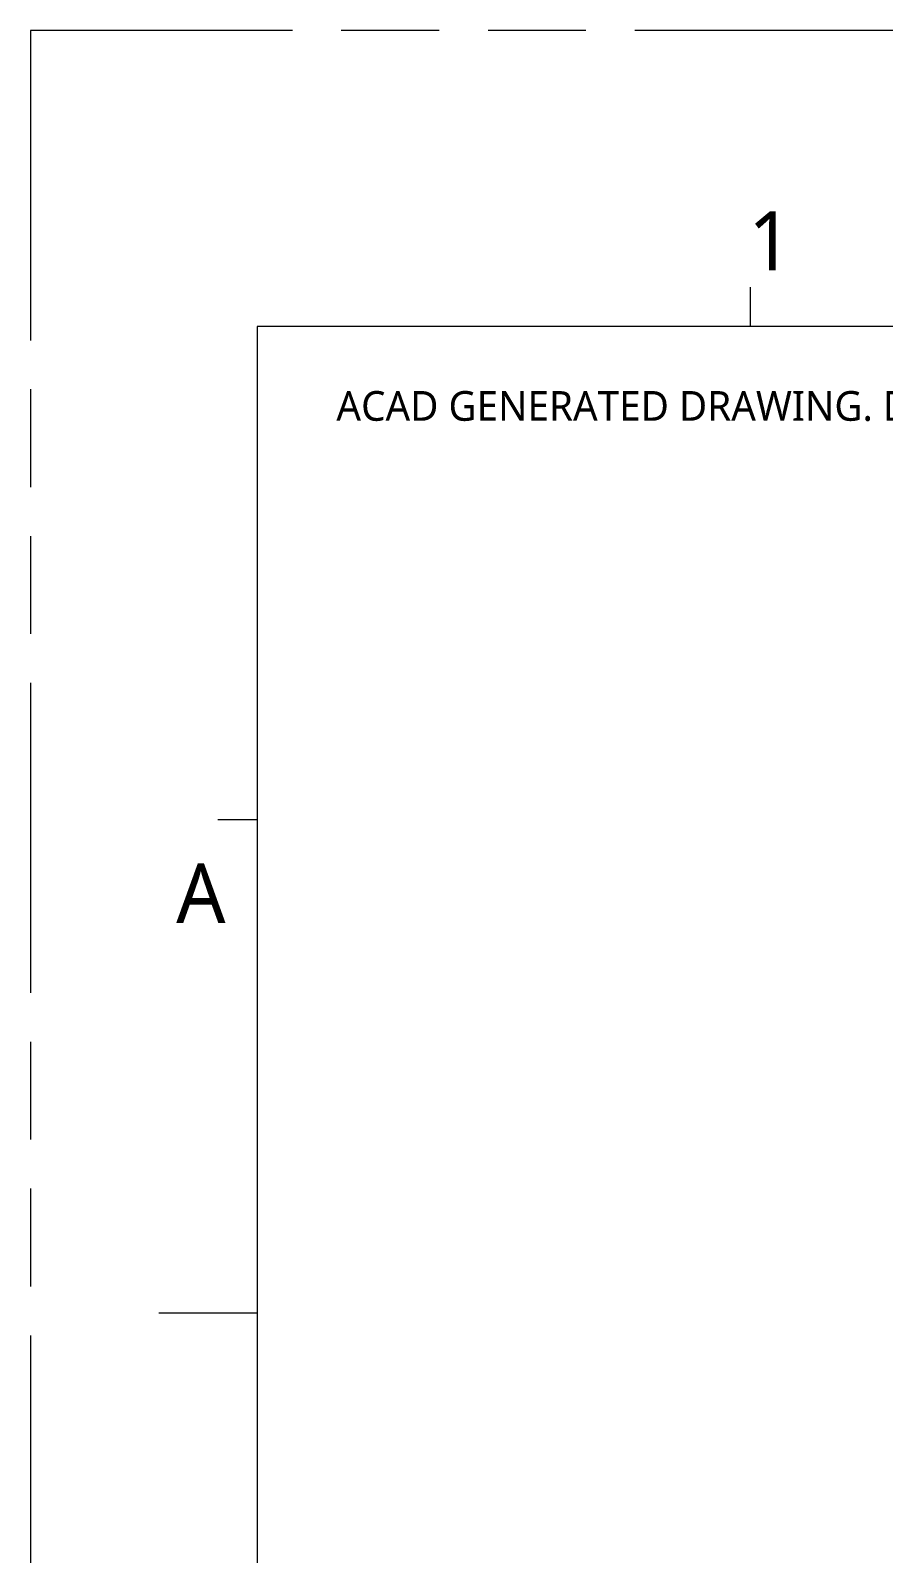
# Model space of a CAD drawing. Extents: x 0 to 248, y 0 to 175.
# Drawn here: x 0 to 26.16, y 128.71 to 175.4 of the extents above; entities that cross this region are included whole.
import ezdxf

# ---------------------------------------------------------------- set-up
doc = ezdxf.new("R2010")
doc.units = 0
doc.linetypes.add('PHANTOM', pattern=[29.5, 9.5, -1.5, 3, -1.5, 3, -1.5, 9.5])
doc.layers.get('0').update_dxf_attribs({"lineweight": 5})
doc.layers.add('0PAPERF', color=2, linetype='PHANTOM', lineweight=5, plot=False)
doc.layers.add('DIM', color=3, linetype='Continuous', lineweight=5)
doc.layers.add('尺寸線', color=3, linetype='Continuous', lineweight=5)
doc.layers.add('鵬鼎', color=5, linetype='Continuous')
doc.styles.get("Standard").update_dxf_attribs({"font": 'txt.shx'})

msp = doc.modelspace()

# ---------------------------------------------------------------- linework, layer by layer
for p, q in [((22.076, 166.32), (22.076, 167.53)), ((6.956, 166.32), (6.956, 4.838)), ((240.409, 166.32), (6.956, 166.32)), ((6.956, 151.2), (5.746, 151.2)), ((6.956, 136.08), (3.932, 136.08))]:
    msp.add_line(p, q)
at = {"layer": '0PAPERF'}
for p, q in [((0, 175.396), (0, 0)), ((248.031, 175.396), (0, 175.396))]:
    msp.add_line(p, q, dxfattribs=at)

# ---------------------------------------------------------------- texts
at = {"layer": 'DIM', "color": 0, "insert": (22.01, 169.854), "char_height": 1.8144, "width": 1.10466, "attachment_point": 1}
msp.add_mtext('{\\fMicrosoft JhengHei|b0|i0|c136|p0;1}', dxfattribs=at)
at = {"layer": '尺寸線', "linetype": 'Continuous', "insert": (9.38, 164.341), "char_height": 0.91, "width": 32.90769, "attachment_point": 1}
msp.add_mtext("{\\fMicrosoft JhengHei|b0|i0|c136|p0;ACAD GENERATED DRAWING. DON'T CHANGE BY HAND}", dxfattribs=at)
at = {"layer": '鵬鼎', "color": 0, "insert": (4.471, 149.854), "char_height": 1.8144, "width": 3.4224, "attachment_point": 1}
msp.add_mtext('{\\fMicrosoft JhengHei|b0|i0|c136|p0;A}', dxfattribs=at)

doc.saveas('drawing.dxf')
